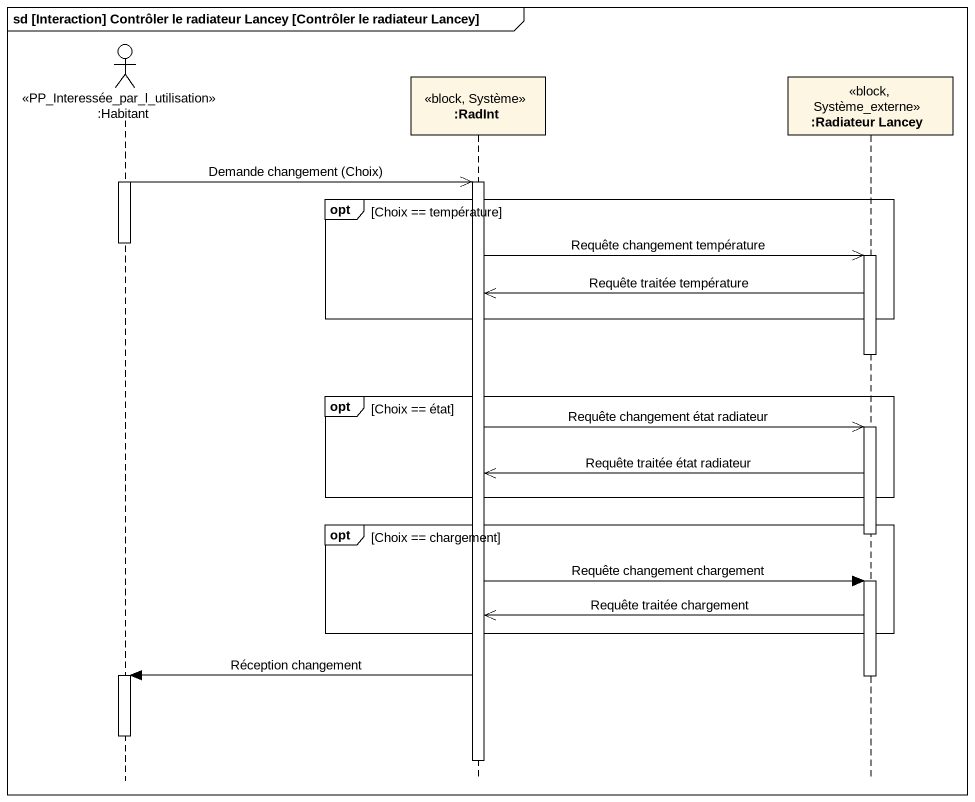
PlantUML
@startuml
mainframe sd [Interaction] Contrôler le radiateur Lancey [Contrôler le radiateur Lancey]
hide footbox
actor ":Habitant" as Habitant <<PP_Interessée_par_l_utilisation>>
participant ":RadInt" as RadInt <<block, Système>>
participant ":Radiateur Lancey" as Radiateur_Lancey <<block, Système_externe>>

activate Habitant
Habitant ->> RadInt : Demande changement (Choix)
activate RadInt
opt Choix == température
  deactivate Habitant
  RadInt ->> Radiateur_Lancey : Requête changement température
  activate Radiateur_Lancey
  Radiateur_Lancey ->> RadInt : Requête traitée température
end
deactivate Radiateur_Lancey
opt Choix == état
  RadInt ->> Radiateur_Lancey : Requête changement état radiateur
  activate Radiateur_Lancey
  Radiateur_Lancey ->> RadInt : Requête traitée état radiateur
end
opt Choix == chargement
  deactivate Radiateur_Lancey
  RadInt -> Radiateur_Lancey : Requête changement chargement
  activate Radiateur_Lancey
  Radiateur_Lancey ->> RadInt : Requête traitée chargement
end
RadInt -> Habitant : Réception changement
activate Habitant
deactivate Radiateur_Lancey
deactivate Habitant
deactivate RadInt
@enduml
